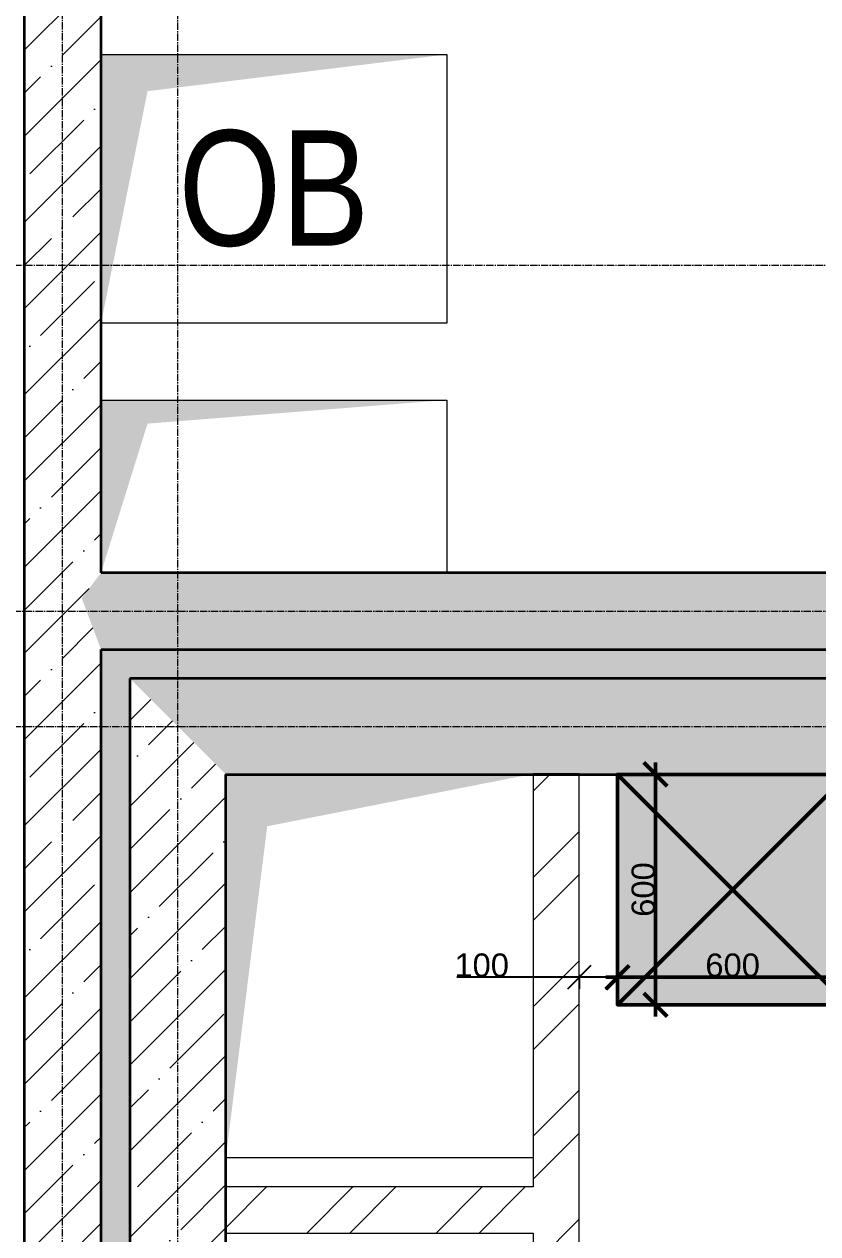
# Model space of a CAD drawing. Header units: millimetres. Extents: x -231292 to 573618, y -153144 to 564035.
# Drawn here: x 149029 to 151095, y 433880 to 437031 of the extents above; entities that cross this region are included whole.
import ezdxf

# ---------------------------------------------------------------- set-up
doc = ezdxf.new("R2010")
doc.units = ezdxf.units.MM
doc.linetypes.add('CENTER2', pattern=[28.575, 19.05, -3.175, 3.175, -3.175])
doc.layers.get('0').update_dxf_attribs({"color": 250})
doc.layers.get('Defpoints').update_dxf_attribs({"color": 250})
for name, color, linetype, lineweight in [('АР_Стены ЖБ', 250, 'Continuous', 35), ('АР_Стены кирпич', 250, 'Continuous', 20), ('АР_Стены_дефшов', 250, 'Continuous', 0), ('АР_Штриховка', 250, 'Continuous', 0), ('ОВ_Шахты', 250, 'Continuous', 5), ('РД_Оси_100', 250, 'Continuous', 0)]:
    doc.layers.add(name, color=color, linetype=linetype, lineweight=lineweight)
doc.layers.add('я', color=250, linetype='Continuous', lineweight=50, plot=False)
doc.styles.add('Arial0', font='arial.ttf')
doc.styles.add('ISOCPEUR_I_4', font='isocpeui.ttf', dxfattribs={"width": 0.9, "height": 350})
doc.styles.add('style1', font='ARIALN.TTF')
doc.dimstyles.new('ISOCPEUR_2_0_Черный_1', dxfattribs={"dimscale": 304.8, "dimtxt": 199.196235, "dimasz": 0.328084, "dimexe": 0.164042, "dimexo": 0.328084, "dimgap": 0, "dimtad": 1, "dimdec": 0, "dimrnd": 5, "dimzin": 0, "dimdsep": 46, "dimtxsty": 'ISOCPEUR_I_4', "dimblk1": 'OBLIQUE', "dimblk2": 'OBLIQUE', "dimsah": 1, "dimcen": 0.09, "dimdle": 0.328084, "dimazin": 0, "dimtfac": 1, "dimtdec": 4, "dimtix": 1, "dimtmove": 0, "dimatfit": 3, "dimfxl": 1, "dimtvp": 1, "dimtolj": 1, "dimtzin": 0, "dimarcsym": 2})
pattern_1 = [(45, (50428.77, 366201.75), (-112.2532, 112.2532), []), (45, (50541.02, 366201.75), (-112.2532, 112.2532), [198.4375, -39.6875, 0, -39.6875])]
pattern_2 = [(45, (50428.77, 366201.75), (-112.2532, 112.2532), []), (45, (50541.02, 366201.75), (-112.2532, 112.2532), [198.4375, -39.6875, 0, -39.6875])]

# ---------------------------------------------------------------- blocks, each defined once
blk = doc.blocks.new('otv')
at = {"linetype": 'Continuous'}
blk.add_lwpolyline([(0, -1), (0, 0), (1, 0), (1, -1)], close=True, dxfattribs=at)
blk.add_solid([(0, -1), (0, 0), (0.1346, -0.1366), (1, 0)], dxfattribs=at)
blk = doc.blocks.new('СОШ_2200_АР_ОСИ_М100_28.05.24')
at = {"layer": 'РД_Оси_100', "linetype": 'CENTER2'}
blk.add_line((90799.446, 69000), (117755, 69000), dxfattribs=at)
for points in [[(98700, -6194.98), (98700, 139538.679), (98550, 139938.679)], [(99000, -6195.83), (99000, 139538.679), (99150, 139938.679)], [(119910, 70200), (-5954.958, 70200)], [(94200, 69300), (119410, 69300), (119910, 69450)], [(94200, 69000), (119410, 69000), (119910, 68850)]]:
    blk.add_lwpolyline(points, dxfattribs=at)
blk = doc.blocks.new('*U676')
at = {"ltscale": 100, "true_color": 0xffffff}
h = blk.add_hatch(color=7, dxfattribs=at)
h.paths.add_polyline_path([(-300, 300), (-300, -300), (0, 0)])
h.paths.add_polyline_path([(0, 0), (300, 300), (-300, 300)])
h.paths.add_polyline_path([(300, 300), (0, 0), (300, -300)])
h.paths.add_polyline_path([(300, -300), (0, 0), (-300, -300)])
at = {"ltscale": 100}
blk.add_lwpolyline([(-300, 300), (300, 300), (300, -300), (-300, -300), (-300, 300), (300, -300), (300, 300), (-300, -300)], dxfattribs=at)
blk = doc.blocks.new('_Oblique')
at = {"color": 0, "linetype": 'ByBlock', "lineweight": -2}
blk.add_line((-0.5, -0.5), (0.5, 0.5), dxfattribs=at)
blk = doc.blocks.new('*D678')
at = {"layer": 'Defpoints', "color": 0, "transparency": 16777216}
for p in [(-230983.8, 47521.5), (-231583.8, 47420.6), (-231583.8, 47389.2)]:
    blk.add_point(p, dxfattribs=at)
at = {"layer": 'я', "color": 0, "lineweight": -2, "transparency": 16777216}
for p, q in [((-230983.8, 47460.6), (-230983.8, 47358.7)), ((-230953.3, 47389.2), (-231614.3, 47389.2)), ((-231583.8, 47359.7), (-231583.8, 47358.7))]:
    blk.add_line(p, q, dxfattribs=at)
at = {"layer": 'я', "color": 0, "lineweight": -2, "transparency": 16777216, "xscale": 60.96000000000001, "yscale": 60.96000000000001, "zscale": 60.96000000000001, "rotation": 180}
blk.add_blockref('_Oblique', (-231583.8, 47389.2), dxfattribs=at)
at = {"layer": 'я', "color": 0, "lineweight": -2, "transparency": 16777216, "xscale": 60.96000000000001, "yscale": 60.96000000000001, "zscale": 60.96000000000001}
blk.add_blockref('_Oblique', (-230983.8, 47389.2), dxfattribs=at)
at = {"layer": 'я', "color": 0, "transparency": 16777216, "insert": (-231283.8, 47420.3), "char_height": 60.96, "attachment_point": 5, "style": 'Arial0'}
blk.add_mtext('\\A1;600', dxfattribs=at)
blk = doc.blocks.new('*D679')
at = {"layer": 'Defpoints', "color": 0, "transparency": 16777216}
for p in [(-231540.7, 47917.8), (-231583.8, 47317.8), (-231484.8, 47317.8)]:
    blk.add_point(p, dxfattribs=at)
at = {"layer": 'я', "color": 0, "lineweight": -2, "transparency": 16777216}
for p, q in [((-231484.8, 47948.3), (-231484.8, 47287.4)), ((-231479.7, 47917.8), (-231454.4, 47917.8)), ((-231522.8, 47317.8), (-231454.4, 47317.8))]:
    blk.add_line(p, q, dxfattribs=at)
at = {"layer": 'я', "color": 0, "lineweight": -2, "transparency": 16777216, "xscale": 60.96000000000001, "yscale": 60.96000000000001, "zscale": 60.96000000000001}
for p, rotation in [((-231484.8, 47917.8), 90), ((-231484.8, 47317.8), 270)]:
    blk.add_blockref('_Oblique', p, dxfattribs=dict(at, rotation=rotation))
at = {"layer": 'я', "color": 0, "transparency": 16777216, "insert": (-231516, 47617.8), "char_height": 60.96, "attachment_point": 5, "rotation": 90, "style": 'Arial0'}
blk.add_mtext('\\A1;600', dxfattribs=at)
blk = doc.blocks.new('*D942')
at = {"layer": 'Defpoints', "color": 0, "transparency": 16777216}
for p in [(150573.3, 434641.6), (150473.8, 434615.2), (150573.3, 434548.1)]:
    blk.add_point(p, dxfattribs=at)
at = {"layer": 'я', "color": 0, "lineweight": -2, "transparency": 16777216}
for p, q in [((150573.3, 434580.6), (150573.3, 434517.7)), ((150473.8, 434548.1), (150155.5, 434548.1)), ((150573.3, 434548.1), (150443.3, 434548.1)), ((150473.8, 434554.2), (150473.8, 434517.7))]:
    blk.add_line(p, q, dxfattribs=at)
at = {"layer": 'я', "color": 0, "lineweight": -2, "transparency": 16777216, "xscale": 60.96000000000001, "yscale": 60.96000000000001, "zscale": 60.96000000000001, "rotation": 180}
blk.add_blockref('_Oblique', (150473.8, 434548.1), dxfattribs=at)
at = {"layer": 'я', "color": 0, "lineweight": -2, "transparency": 16777216, "xscale": 60.96000000000001, "yscale": 60.96000000000001, "zscale": 60.96000000000001}
blk.add_blockref('_Oblique', (150573.3, 434548.1), dxfattribs=at)
at = {"layer": 'я', "color": 0, "transparency": 16777216, "insert": (150219.9, 434579.3), "char_height": 60.96, "attachment_point": 5, "style": 'Arial0'}
blk.add_mtext('\\A1;100', dxfattribs=at)
blk = doc.blocks.new('0589ш')
at = {"layer": 'я', "color": 5}
blk.add_blockref('*U676', (-231283.8, 47617.8), dxfattribs=at)
dim = blk.add_linear_dim(base=(-231484.8, 47317.8), p1=(-231540.7, 47917.8), p2=(-231583.8, 47317.8), angle=90, dimstyle='ISOCPEUR_2_0_Черный_1', override={"dimtxt": 0.2, "dimasz": 0.2, "dimexe": 0.1, "dimexo": 0.2, "dimpost": '<>', "dimtxsty": 'Arial0', "dimdle": 0.1, "dimfxl": 6000}, dxfattribs=at)
dim.commit()
dim.dimension.update_dxf_attribs({"geometry": '*D679', "text_midpoint": (-231516, 47617.8)})
dim = blk.add_linear_dim(base=(-231583.8, 47389.2), p1=(-230983.8, 47521.5), p2=(-231583.8, 47420.6), dimstyle='ISOCPEUR_2_0_Черный_1', override={"dimtxt": 0.2, "dimasz": 0.2, "dimexe": 0.1, "dimexo": 0.2, "dimpost": '<>', "dimtxsty": 'Arial0', "dimdle": 0.1, "dimfxl": 6000}, dxfattribs=at)
dim.commit()
dim.dimension.update_dxf_attribs({"geometry": '*D678', "text_midpoint": (-231283.8, 47420.3)})

msp = doc.modelspace()

# ---------------------------------------------------------------- hatches: boundary and pattern name
at = {"layer": 'АР_Штриховка', "linetype": 'Continuous', "lineweight": 5}
h = msp.add_hatch(dxfattribs=at)
h.set_pattern_fill('ANSI35', color=256, scale=25, angle=-360, style=0)
h.set_pattern_definition([(45, (50428.77, 366201.75), (-112.2532, 112.2532), []), (45, (50541.02, 366201.75), (-112.2532, 112.2532), [198.4375, -39.6875, 0, -39.6875])])
h.paths.add_polyline_path([(149228.768, 438901.753), (149028.768, 438901.753), (149028.768, 435601.753), (149178.768, 435535.086), (149228.768, 435601.753)], flags=0)
h = msp.add_hatch(dxfattribs=at)
h.set_pattern_fill('ANSI35', color=256, scale=25, angle=-360, style=0)
h.set_pattern_definition(pattern_1)
h.paths.add_polyline_path([(149228.768, 435401.753), (149178.768, 435535.086), (149028.768, 435601.753), (149028.768, 430501.753), (149228.768, 430301.753)], flags=0)
h = msp.add_hatch(dxfattribs=at)
h.set_pattern_fill('ANSI35', color=256, scale=25, style=0)
h.set_pattern_definition(pattern_1)
h.paths.add_polyline_path([(165128.781, 435401.753), (165128.781, 435601.753), (154208.965, 435601.753), (154208.965, 435401.753)], flags=0)
h.paths.add_polyline_path([(152208.965, 435401.753), (152208.965, 435601.753), (149228.768, 435601.753), (149178.768, 435535.086), (149228.768, 435401.753)], flags=0)
at = {"layer": 'АР_Штриховка', "linetype": 'Continuous', "lineweight": 0}
h = msp.add_hatch(dxfattribs=at)
h.set_pattern_fill('HONEY', color=256, scale=10, style=0)
h.set_pattern_definition([(360, (50428.768, 366201.753), (47.625, 27.4963064), [31.75, -63.5]), (120, (50428.768, 366201.753), (-47.625, 27.4963066), [31.75, -63.5]), (60, (50428.768, 366201.753), (1e-07, 54.992613), [-63.5, 31.75])])
h.paths.add_polyline_path([(149228.768, 435401.715), (149303.768, 435326.677), (152210.942, 435326.691), (152210.942, 435401.729)], flags=0)
h.paths.add_polyline_path([(154210.942, 435401.738), (154210.942, 435326.701), (165128.768, 435326.753), (165128.767, 435401.79)], flags=0)
h = msp.add_hatch(dxfattribs=at)
h.set_pattern_fill('HONEY', color=256, scale=10, style=0)
h.set_pattern_definition([(360, (50428.768, 366201.753), (47.625, 27.4963064), [31.75, -63.5]), (120, (50428.768, 366201.753), (-47.625, 27.4963066), [31.75, -63.5]), (60, (50428.768, 366201.753), (1e-07, 54.992613), [-63.5, 31.75])])
h.paths.add_polyline_path([(149228.768, 430301.753), (149303.768, 430226.753), (149303.768, 435326.677), (149228.768, 435401.715)], flags=0)
at = {"layer": 'АР_Штриховка', "linetype": 'Continuous', "lineweight": 5}
h = msp.add_hatch(dxfattribs=at)
h.set_pattern_fill('ANSI35', color=256, scale=25, style=0)
h.set_pattern_definition(pattern_2)
h.paths.add_polyline_path([(149303.768, 435326.753), (149553.768, 435076.753), (152212.941, 435076.753), (152212.941, 435326.753)], flags=0)
h.paths.add_polyline_path([(154212.941, 435326.753), (154212.941, 435076.753), (165128.781, 435076.753), (165128.781, 435326.753)], flags=0)
h = msp.add_hatch(dxfattribs=at)
h.set_pattern_fill('ANSI35', color=256, scale=25, angle=-360, style=0)
h.set_pattern_definition(pattern_2)
h.paths.add_polyline_path([(149553.768, 435076.753), (149303.768, 435326.753), (149303.768, 430226.753), (149553.768, 429976.753)], flags=0)
at = {"layer": 'АР_Штриховка', "linetype": 'Continuous', "lineweight": 0}
h = msp.add_hatch(dxfattribs=at)
h.set_pattern_fill('ANSI32', color=256, scale=25, angle=-360, style=0)
h.set_pattern_definition([(45, (50428.77, 366201.75), (-168.3798, 168.3798), []), (45, (50541.02, 366201.75), (-168.3798, 168.3798), [])])
h.paths.add_polyline_path([(150473.768, 432182.087), (150383.768, 432142.087), (150353.768, 432062.087), (150353.768, 430201.753), (150473.768, 430201.753)], flags=0)
h.paths.add_polyline_path([(150473.768, 435078.087), (150353.768, 435078.087), (150353.768, 434002.011), (150383.768, 433962.011), (150473.768, 434002.011)], flags=0)
h.paths.add_polyline_path([(150473.768, 434002.011), (150383.768, 433962.011), (150353.768, 433882.011), (150353.768, 432182.087), (150383.768, 432142.087), (150473.768, 432182.087)], flags=0)
h = msp.add_hatch(dxfattribs=at)
h.set_pattern_fill('ANSI32', color=256, scale=25, style=0)
h.set_pattern_definition([(45, (50428.77, 366201.75), (-168.3798, 168.3798), []), (45, (50541.02, 366201.75), (-168.3798, 168.3798), [])])
h.paths.add_polyline_path([(150353.768, 433882.011), (150383.768, 433962.011), (150353.768, 434002.011), (149553.768, 434002.011), (149553.768, 433882.011)], flags=0)

# ---------------------------------------------------------------- linework, layer by layer
at = {"layer": 'АР_Стены ЖБ', "linetype": 'Continuous', "lineweight": 35}
for p, q in [((149028.768, 438901.753), (149028.768, 435601.753)), ((149228.768, 435601.753), (149228.768, 438901.753)), ((149028.768, 435601.753), (149028.768, 430501.753)), ((152208.965, 435601.753), (149228.768, 435601.753)), ((149228.768, 435401.753), (152208.965, 435401.753)), ((149228.768, 430301.753), (149228.768, 435401.753)), ((152212.941, 435326.753), (149303.768, 435326.753)), ((149303.768, 435326.753), (149303.768, 430226.753)), ((149553.768, 435076.753), (152212.941, 435076.753)), ((149553.768, 429976.753), (149553.768, 435076.753))]:
    msp.add_line(p, q, dxfattribs=at)
at = {"layer": 'АР_Стены кирпич', "linetype": 'Continuous', "lineweight": 20}
for p, q in [((150473.768, 435078.087), (150353.768, 435078.087)), ((150353.768, 435078.087), (150353.768, 434002.011)), ((150473.768, 430201.753), (150473.768, 435078.087)), ((150353.768, 434002.011), (149553.768, 434002.011)), ((149553.768, 434002.011), (149553.768, 433882.011)), ((149553.768, 433882.011), (150353.768, 433882.011)), ((150353.768, 433882.011), (150353.768, 432182.087))]:
    msp.add_line(p, q, dxfattribs=at)
at = {"layer": 'АР_Стены_дефшов', "linetype": 'Continuous', "lineweight": 0}
for p, q in [((152210.942, 435401.729), (149228.768, 435401.715)), ((149228.768, 435401.715), (149228.768, 430301.753)), ((149303.768, 435326.677), (152210.942, 435326.691)), ((149303.768, 430226.753), (149303.768, 435326.677))]:
    msp.add_line(p, q, dxfattribs=at)

# ---------------------------------------------------------------- block references
at = {"layer": 'ОВ_Шахты'}
for p, xscale, yscale in [((149228.768, 436951.753), 900, 700), ((149228.767, 436051.752), 900, 450), ((149553.768, 435078.087), 800, 1000)]:
    msp.add_blockref('otv', p, dxfattribs=dict(at, xscale=xscale, yscale=yscale))
at = {"layer": 'РД_Оси_100'}
msp.add_blockref('СОШ_2200_АР_ОСИ_М100_28.05.24', (50428.768, 366201.753), dxfattribs=at)
at = {"layer": 'я'}
msp.add_blockref('0589ш', (382157.043, 387158.922), dxfattribs=at)

# ---------------------------------------------------------------- texts
at = {"layer": 'ОВ_Шахты', "insert": (149678.768, 436601.753), "char_height": 300, "width": 900.00002, "attachment_point": 5, "style": 'style1'}
msp.add_mtext('ОВ', dxfattribs=at)

# ---------------------------------------------------------------- dimensions: what is measured, and where the dimension line sits
at = {"layer": 'я'}
dim = msp.add_linear_dim(base=(150573.267659281, 434548.139168108), p1=(150473.767659281, 434615.189058605), p2=(150573.267659281, 434641.567319748), dimstyle='ISOCPEUR_2_0_Черный_1', override={"dimtxt": 0.2, "dimasz": 0.2, "dimexe": 0.1, "dimexo": 0.2, "dimpost": '<>', "dimtxsty": 'Arial0', "dimdle": 0.1, "dimfxl": 6000}, dxfattribs=at)
dim.commit()
dim.dimension.update_dxf_attribs({"geometry": '*D942', "text_midpoint": (150219.907188643, 434548.139168108), "dimtype": 160})

doc.saveas('drawing.dxf')
